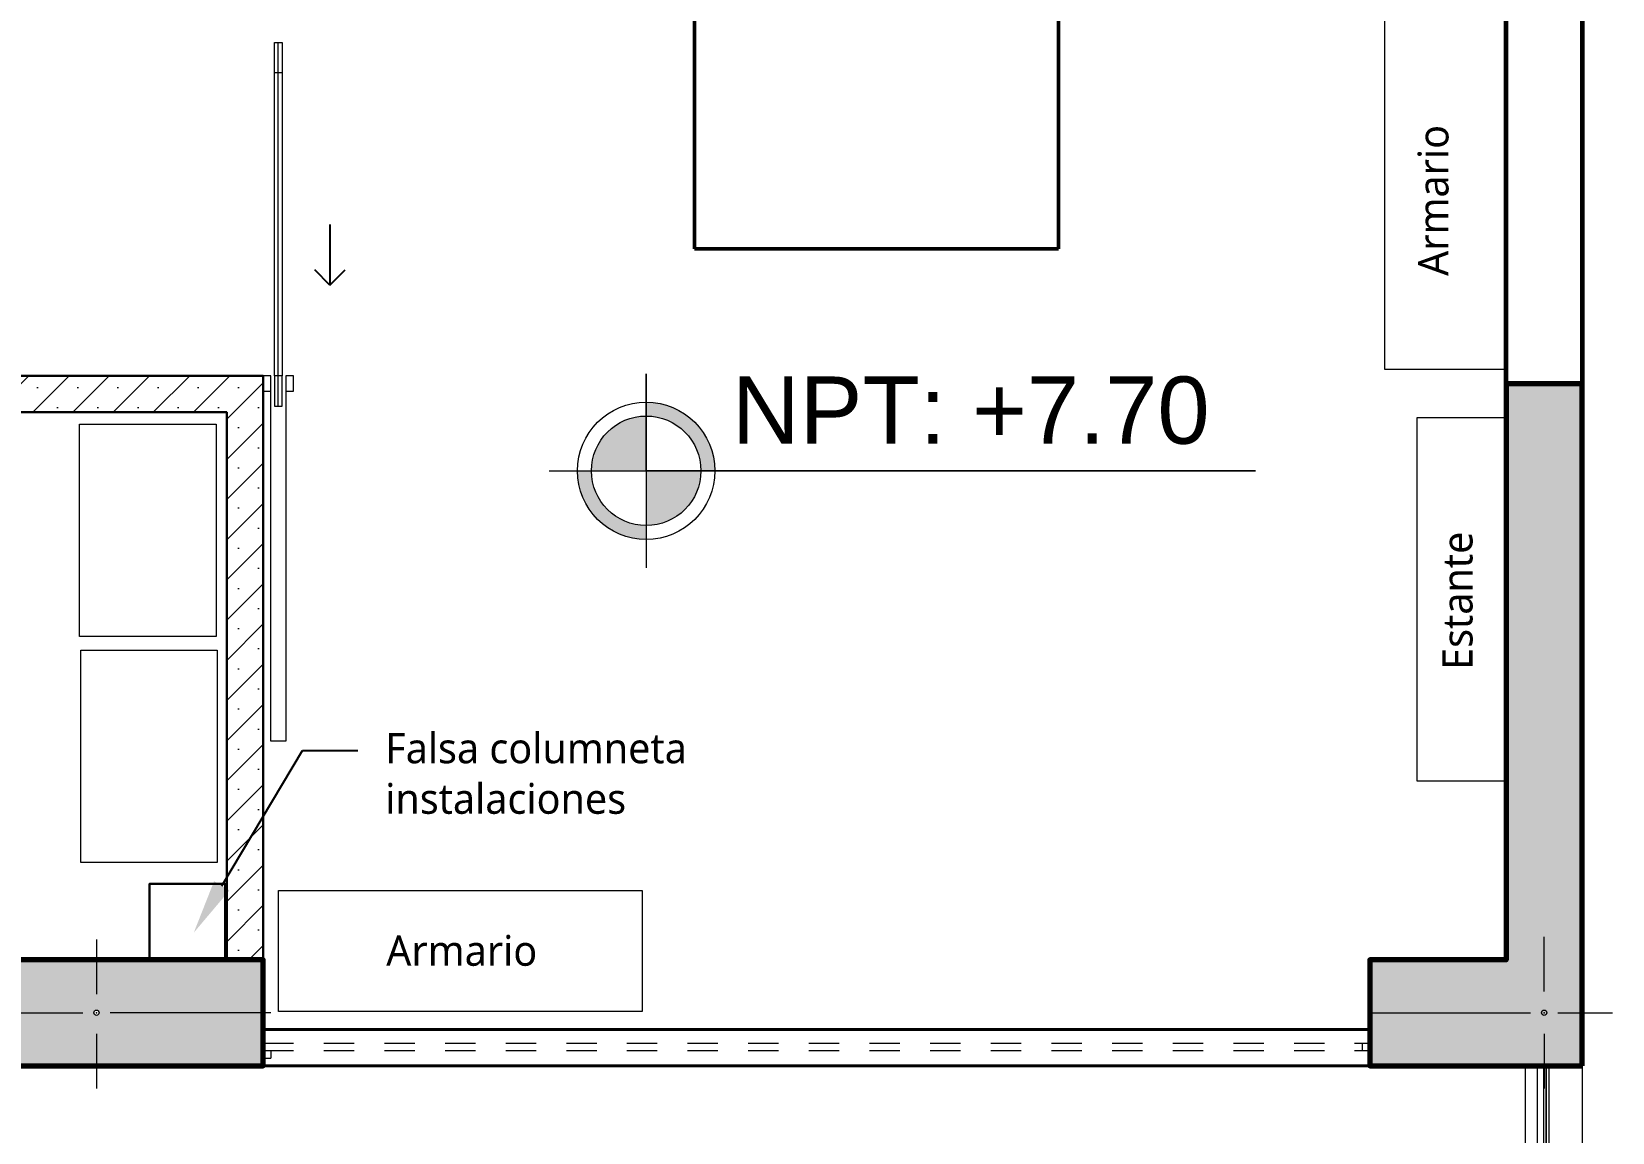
# Model space of a CAD drawing. Header units: millimetres. Extents: x 1 to 121, y 0 to 90.
# Drawn here: x 55.35 to 60.56, y 60.58 to 64.21 of the extents above; entities that cross this region are included whole.
import ezdxf
from ezdxf import colors
from ezdxf.entities.mleader import LeaderData, LeaderLine
from ezdxf.math import Vec2, Vec3

# ---------------------------------------------------------------- set-up
doc = ezdxf.new("R2010")
doc.units = ezdxf.units.MM
doc.linetypes.add('DASHED2', pattern=[0.375, 0.25, -0.125])
for name, color, linetype, lineweight in [('0_Pluma_Nº__1', 253, 'Continuous', 9), ('A-FLOR-HRAL', 11, 'Continuous', 9), ('COLUMNAS 50', 32, 'Continuous', 70), ('Cotas varias El', 253, 'Continuous', 13), ('Equipamiento SR', 23, 'Continuous', 0), ('GRAFO 0 BLANCO', 7, 'Continuous', 0), ('GRAFO01', 7, 'Continuous', 0), ('GYF-RESERVORIOS', 14, 'Continuous', 30), ('letras sr', 7, 'Continuous', 5), ('muro bajo', 191, 'Continuous', 40), ('Muros el', 144, 'Continuous', 60), ('Puertas ArchiCAD_Pluma_Nº__1', 7, 'Continuous', 13), ('Structural - Bearing_Pen_No__20', 1, 'Continuous', 0), ('TABIQUERIA DE DRYWALL', 221, 'Continuous', 30), ('TEXTO 100', 7, 'Continuous', 20), ('texturas 1', 251, 'Continuous', 5), ('Vanos', 140, 'Continuous', 5), ('VENTANAS  50', 161, 'Continuous', 9)]:
    doc.layers.add(name, color=color, linetype=linetype, lineweight=lineweight)
doc.layers.add('Structural - Bearing', color=7, linetype='Continuous')
doc.styles.add('Generales', font='trebuc.ttf', dxfattribs={"height": 0.1})
doc.styles.add('JOS', font='arial.ttf', dxfattribs={"height": 1})

# ---------------------------------------------------------------- blocks, each defined once
blk = doc.blocks.new('Columna 1.10 x0.30')
at = {"true_color": 0xc7c8ca}
h = blk.add_hatch(color=9, dxfattribs=at)
h.dxf.hatch_style = 1
h.paths.add_polyline_path([(-234.8493, 113.8066), (-235.9493, 113.8066), (-235.9493, 113.4566), (-234.8493, 113.4566)])
h.paths.add_polyline_path([(-235.3906, 113.6316, -1), (-235.408, 113.6316, -1)], flags=16)
at = {"layer": 'COLUMNAS 50', "color": 1, "linetype": 'Continuous', "lineweight": 5}
for p, q in [((-235.3993, 113.8732), (-235.3993, 113.6932)), ((-235.9743, 113.6316), (-235.4443, 113.6316)), ((-234.8243, 113.6316), (-235.3543, 113.6316)), ((-235.3993, 113.5616), (-235.3993, 113.3816))]:
    blk.add_line(p, q, dxfattribs=at)
at = {"layer": 'COLUMNAS 50', "linetype": 'Continuous'}
blk.add_lwpolyline([(-235.9493, 113.4566), (-234.8493, 113.4566), (-234.8493, 113.8066), (-235.9493, 113.8066)], close=True, dxfattribs=at)
at = {"layer": 'COLUMNAS 50', "color": 1, "linetype": 'Continuous', "lineweight": 5}
blk.add_circle((-235.3993, 113.6316), 0.00871, dxfattribs=at)
blk.add_point((-235.3993, 113.6316), dxfattribs=at)
blk = doc.blocks.new('Muro_221', base_point=(-1717891.1, 825984.2))
at = {"layer": 'Puertas ArchiCAD_Pluma_Nº__1', "linetype": 'Continuous', "lineweight": 25}
for p, q in [((-1717671.1, 825285.4), (-1717671.1, 825085.4)), ((-1717671.1, 825085.4), (-1717721.1, 825135.4)), ((-1717671.1, 825085.4), (-1717621.1, 825135.4))]:
    blk.add_line(p, q, dxfattribs=at)
at = {"layer": 'Vanos', "linetype": 'Continuous'}
for p, q in [((-1717891.1, 826035.4), (-1717791.1, 826035.4)), ((-1717891.1, 826035.4), (-1717891.1, 825985.4)), ((-1717791.1, 826035.4), (-1717891.1, 826035.4)), ((-1717891.1, 826035.4), (-1717791.1, 826035.4)), ((-1717791.1, 825985.4), (-1717791.1, 826035.4)), ((-1717891.1, 825985.4), (-1717791.1, 825985.4)), ((-1717841.1, 824685.4), (-1717841.1, 825885.4)), ((-1717866.1, 824785.4), (-1717891.1, 824785.4)), ((-1717891.1, 824785.4), (-1717891.1, 824735.4)), ((-1717866.1, 824735.4), (-1717866.1, 824785.4)), ((-1717791.1, 824785.4), (-1717816.1, 824785.4)), ((-1717816.1, 824785.4), (-1717816.1, 824735.4)), ((-1717791.1, 824735.4), (-1717791.1, 824785.4)), ((-1717891.1, 824735.4), (-1717866.1, 824735.4)), ((-1717891.1, 824735.4), (-1717866.1, 824735.4)), ((-1717891.1, 824735.4), (-1717866.1, 824735.4)), ((-1717866.1, 823580.4), (-1717866.1, 824735.4)), ((-1717816.1, 824735.4), (-1717816.1, 823580.4)), ((-1717816.1, 824735.4), (-1717791.1, 824735.4)), ((-1717816.1, 824735.4), (-1717791.1, 824735.4)), ((-1717816.1, 824735.4), (-1717791.1, 824735.4)), ((-1717816.1, 823580.4), (-1717866.1, 823580.4))]:
    blk.add_line(p, q, dxfattribs=at)
blk = doc.blocks.new('Barandilla - 50 x 12mm-V23-Nivel 2')
at = {"layer": 'A-FLOR-HRAL'}
for p, q in [((-26.6, 93), (-88, 93)), ((-88, 93), (-88, 18.2)), ((34.1, 93), (13.2, 93)), ((27, 79.4), (57, 79.4)), ((27, 79.4), (27, -39.6)), ((57, 79.4), (57, -39.6)), ((-88, 18.2), (-88, -56.6)), ((24.9, 2.6), (25.1, 33.6)), ((57, -39.6), (27, -39.6)), ((-88, -56.6), (-26.6, -56.6)), ((13.2, -56.6), (34.1, -56.6))]:
    blk.add_line(p, q, dxfattribs=at)
for centre, radius, start, end in [((-0.6, 18.2), 39.4, 144.0345, 215.4043), ((-19.3, -77.8), 119.9, 93.5084, 96.3187), ((-18.3, 114.4), 119.9, 285.3761, 291.1568), ((-19.3, -77.8), 119.9, 68.282, 74.1525), ((-18.3, 114.4), 119.9, 263.1201, 266.0433)]:
    blk.add_arc(centre, radius, start, end, dxfattribs=at)
blk = doc.blocks.new('Barandilla - 50 x 12mm-V24-Nivel 2')
at = {"layer": 'A-FLOR-HRAL'}
for p, q in [((-26.8, 93), (-88, 93)), ((-88, 93), (-88, 18.2)), ((34.1, 93), (13, 93)), ((27, 79.4), (57, 79.4)), ((27, 79.4), (27, -39.6)), ((57, 79.4), (57, -39.6)), ((-88, 18.2), (-88, -56.6)), ((24.9, 2.6), (25.1, 33.6)), ((57, -39.6), (27, -39.6)), ((-88, -56.6), (-26.8, -56.6)), ((13.1, -56.6), (34.1, -56.6))]:
    blk.add_line(p, q, dxfattribs=at)
for centre, radius, start, end in [((-0.6, 18.2), 39.4, 144.0345, 215.4043), ((-19.3, -77.8), 119.9, 93.584, 96.3187), ((-19.3, -77.8), 119.9, 68.282, 74.2396), ((-18.3, 114.4), 119.9, 285.2934, 291.1568), ((-18.3, 114.4), 119.9, 263.1201, 265.9625)]:
    blk.add_arc(centre, radius, start, end, dxfattribs=at)
blk = doc.blocks.new('Barandilla - Barandilla-558933-Nivel 2')
at = {"layer": 'A-FLOR-HRAL'}
for p, q in [((76329.9, 75300.9), (76329.9, 72350.9)), ((76369.9, 72350.9), (76369.9, 75300.9)), ((76390.8, 74615.6), (76390.8, 75300.9)), ((76398.8, 74615.6), (76398.8, 75300.9)), ((76400.4, 74615.6), (76400.4, 75300.9)), ((76408.4, 74615.6), (76408.4, 75300.9)), ((76390.8, 73115.6), (76390.8, 74496.6)), ((76398.8, 73115.6), (76398.8, 74496.6)), ((76400.4, 73115.6), (76400.4, 74496.6)), ((76408.4, 73115.6), (76408.4, 74496.6)), ((76390.8, 72350.9), (76390.8, 72996.6)), ((76398.8, 72350.9), (76398.8, 72996.6)), ((76400.4, 72350.9), (76400.4, 72996.6)), ((76408.4, 72350.9), (76408.4, 72996.6))]:
    blk.add_line(p, q, dxfattribs=at)
at = {"extrusion": (0, 0, -1), "zscale": -1, "rotation": 180}
for name, p in [('Barandilla - 50 x 12mm-V24-Nivel 2', (-76356.7, 74575.9)), ('Barandilla - 50 x 12mm-V23-Nivel 2', (-76356.7, 73075.9))]:
    blk.add_blockref(name, p, dxfattribs=at)

msp = doc.modelspace()

# ---------------------------------------------------------------- hatches: boundary and pattern name
at = {"layer": 'GRAFO 0 BLANCO', "true_color": 0xc7c8ca}
h = msp.add_hatch(color=9, dxfattribs=at)
h.dxf.hatch_style = 1
h.paths.add_polyline_path([(60.462, 63.0485), (60.212, 63.0485), (60.212, 61.1485), (59.762, 61.1485), (59.762, 60.7985), (60.462, 60.7985)])
at = {"layer": 'TEXTO 100', "ltscale": 1.3}
h = msp.add_hatch(color=7, dxfattribs=at)
edge = h.paths.add_edge_path()
edge.add_line((57.5559, 62.7616), (57.3753, 62.7616))
edge.add_line((57.3753, 62.7616), (57.3753, 62.5809))
edge.add_arc((57.3753, 62.7616), 0.1806, 270, 360)
edge = h.paths.add_edge_path()
edge.add_arc((57.3753, 62.7616), 0.1806, 90, 180)
edge.add_line((57.1947, 62.7616), (57.3753, 62.7616))
edge.add_line((57.3753, 62.7616), (57.3753, 62.9422))
edge = h.paths.add_edge_path()
edge.add_line((57.3753, 62.9883), (57.3753, 62.9422))
edge.add_arc((57.3753, 62.7616), 0.1806, 0, 90, ccw=False)
edge.add_line((57.5559, 62.7616), (57.602, 62.7616))
edge.add_arc((57.3753, 62.7616), 0.2267, 0, 90)
msp.add_hatch(color=7, dxfattribs=at).paths.add_polyline_path([(57.1947, 62.7616), (57.1486, 62.7616, 0.414214), (57.3753, 62.5348), (57.3753, 62.5809, -0.414214)])
at = {"layer": 'texturas 1'}
h = msp.add_hatch(dxfattribs=at)
h.set_pattern_fill('SACNCR', color=256)
h.set_pattern_definition([(45, (-96.37297, 137.41531), (-0.06629126, 0.06629126), []), (45, (-96.30668, 137.41531), (-0.06629126, 0.06629126), [0, -0.09375])])
h.paths.add_polyline_path([(53.8314, 62.9544), (53.8314, 63.0744), (56.112, 63.0744), (56.112, 61.1485), (55.992, 61.1485), (55.992, 62.9544)])

# ---------------------------------------------------------------- linework, layer by layer
at = {"layer": '0_Pluma_Nº__1', "color": 2, "lineweight": 50}
for p, q in [((57.535, 63.4936), (57.535, 66.4936)), ((58.735, 66.4936), (58.735, 63.4936)), ((58.735, 63.4936), (57.535, 63.4936))]:
    msp.add_line(p, q, dxfattribs=at)
at = {"layer": 'COLUMNAS 50', "linetype": 'Continuous'}
msp.add_lwpolyline([(60.462, 60.7985), (60.462, 63.0485), (60.212, 63.0485), (60.212, 61.1485), (59.762, 61.1485), (59.762, 60.7985)], close=True, dxfattribs=at)
at = {"layer": 'Cotas varias El'}
msp.add_lwpolyline([(60.462, 60.7985), (60.462, 57.4985), (31.662, 57.4984), (31.662, 60.7985)], dxfattribs=at)
at = {"layer": 'Equipamiento SR'}
for points in [[(59.812, 63.0958), (59.812, 64.2958), (60.212, 64.2958), (60.212, 63.0958), (59.812, 63.0958)], [(59.9186, 61.7376), (59.9186, 62.9376), (60.2186, 62.9376), (60.2186, 61.7376), (59.9186, 61.7376)], [(55.9566, 62.9152), (55.9566, 62.2152), (55.5066, 62.2152), (55.5066, 62.9152), (55.9566, 62.9152)], [(55.9605, 62.1694), (55.9605, 61.4694), (55.5105, 61.4694), (55.5105, 62.1694), (55.9605, 62.1694)], [(57.3623, 60.9774), (56.1623, 60.9774), (56.1623, 61.3774), (57.3623, 61.3774), (57.3623, 60.9774)]]:
    msp.add_lwpolyline(points, dxfattribs=at)
at = {"layer": 'GYF-RESERVORIOS'}
msp.add_lwpolyline([(55.737, 61.1485), (55.987, 61.1485), (55.987, 61.3985), (55.737, 61.3985)], close=True, dxfattribs=at)
at = {"layer": 'muro bajo', "linetype": 'Continuous'}
for p, q in [((59.762, 60.9185), (56.112, 60.9185)), ((59.762, 60.7985), (56.112, 60.7985))]:
    msp.add_line(p, q, dxfattribs=at)
at = {"layer": 'Muros el', "ltscale": 0.05}
msp.add_lwpolyline([(60.462, 66.3485), (60.462, 63.0485), (60.212, 63.0485), (60.212, 66.3485)], close=True, dxfattribs=at)
at = {"layer": 'Structural - Bearing_Pen_No__20', "linetype": 'Continuous'}
for p, q in [((60.337, 61.0435), (60.337, 61.2235)), ((60.337, 61.0435), (60.337, 61.2235)), ((59.762, 60.9735), (60.292, 60.9735)), ((60.382, 60.9735), (60.562, 60.9735)), ((60.337, 60.9035), (60.337, 60.7235)), ((60.337, 60.9035), (60.337, 60.7235))]:
    msp.add_line(p, q, dxfattribs=at)
msp.add_circle((60.337, 60.9735), 0.00871, dxfattribs=at)
msp.add_circle((60.337, 60.9735), 0.00871, dxfattribs=at)
msp.add_point((60.337, 60.9735), dxfattribs=at)
msp.add_point((60.337, 60.9735), dxfattribs=at)
at = {"layer": 'TABIQUERIA DE DRYWALL'}
msp.add_lwpolyline([(53.8314, 62.9544), (53.8314, 63.0744), (56.112, 63.0744), (56.112, 61.1485), (55.992, 61.1485), (55.992, 62.9544)], close=True, dxfattribs=at)
at = {"layer": 'TEXTO 100', "color": 7, "ltscale": 1.3}
msp.add_lwpolyline([(57.0552, 62.7616), (59.385, 62.7616), (57.3753, 62.7616), (57.3753, 63.0817), (57.3753, 62.4414)], dxfattribs=at)
for radius in [0.2267, 0.1806]:
    msp.add_circle((57.3753, 62.7616), radius, dxfattribs=at)
at = {"layer": 'Vanos', "color": 7, "linetype": 'Continuous'}
for p, q in [((56.1495, 63.0744), (56.1495, 64.0744)), ((56.1745, 64.0744), (56.1745, 63.0744)), ((56.162, 63.1494), (56.162, 63.7994)), ((56.112, 60.8485), (56.137, 60.8485)), ((56.137, 60.8485), (56.137, 60.8235)), ((59.737, 60.8736), (59.737, 60.8486)), ((56.112, 60.7985), (56.112, 60.8235)), ((56.112, 60.8235), (56.137, 60.8235)), ((56.112, 60.7985), (56.112, 60.8235)), ((56.137, 60.7985), (56.112, 60.7985))]:
    msp.add_line(p, q, dxfattribs=at)
at = {"layer": 'Vanos', "color": 7, "linetype": 'DASHED2', "ltscale": 0.3}
for p, q in [((56.112, 60.8736), (59.762, 60.8736)), ((56.112, 60.8486), (59.762, 60.8486))]:
    msp.add_line(p, q, dxfattribs=at)
at = {"layer": 'Vanos', "linetype": 'Continuous'}
for points in [[(56.1745, 64.1744), (56.1745, 64.0744), (56.1495, 64.0744), (56.1495, 64.1744)], [(56.1745, 62.9744), (56.1745, 63.0744), (56.1495, 63.0744), (56.1495, 62.9744)]]:
    msp.add_lwpolyline(points, close=True, dxfattribs=at)
at = {"layer": 'VENTANAS  50', "linetype": 'Continuous'}
msp.add_line((56.112, 60.7985), (56.112, 61.0485), dxfattribs=at)

# ---------------------------------------------------------------- block references
at = {"layer": 'A-FLOR-HRAL', "xscale": 0.001, "yscale": 0.001, "zscale": 0.001}
msp.add_blockref('Barandilla - Barandilla-558933-Nivel 2', (-16.0552, -14.5025), dxfattribs=at)
at = {"layer": 'COLUMNAS 50'}
msp.add_blockref('Columna 1.10 x0.30', (290.9614, -52.6581), dxfattribs=at)
at = {"layer": 'Structural - Bearing', "xscale": 0.001, "yscale": 0.001, "zscale": 0.001}
msp.add_blockref('Muro_221', (56.112, 64.2732), dxfattribs=at)

# ---------------------------------------------------------------- texts
at = {"layer": 'GRAFO01', "style": 'JOS'}
msp.add_text('NPT: +7.70', height=0.22181, rotation=0, dxfattribs=at).set_placement((57.658, 62.8508))
at = {"layer": 'letras sr', "char_height": 0.1, "attachment_point": 3, "rotation": 90, "style": 'Generales'}
for s, insert in [('Armario ', (59.9214, 63.9024)), ('Estante ', (60.0007, 62.5608))]:
    msp.add_mtext_dynamic_manual_height_columns(s, width=0.115, gutter_width=1, heights=[0.1165], dxfattribs=dict(at, insert=insert))
at = {"layer": 'letras sr', "insert": (57.0159, 61.2285), "char_height": 0.1, "attachment_point": 3, "style": 'Generales'}
msp.add_mtext_dynamic_manual_height_columns('Armario ', width=0.115, gutter_width=1, heights=[0.1165], dxfattribs=at)

# ---------------------------------------------------------------- leaders
at = {"layer": 'letras sr'}
ml = msp.add_multileader_mtext('Standard', dxfattribs=at)
ml.set_content('{\\H0.86957x;Falsa columneta\\Pinstalaciones } ', color=256, style='Generales')
ml.set_leader_properties()
ml.build(insert=Vec2(0, 0))
ml.multileader.update_dxf_attribs({"text_right_attachment_type": 6, "dogleg_length": 0.36, "arrow_head_size": 0.18})
ctx = ml.context
ctx.base_point, ctx.char_height, ctx.arrow_head_size, ctx.landing_gap_size, ctx.plane_origin = Vec3(56.4245, 61.8384), 0.115, 0.18, 0.09, Vec3(55.6075, 62.4174)
ctx.right_attachment = 6
notes = []
notes.append((ctx, [(0, (1, 1, 0), (56.2419, 61.8384), (1, 0), 0.1826, [(0, [(55.8832, 61.2378)], 0, [])])]))
ctx.mtext.insert, ctx.mtext.flow_direction = Vec3(56.5145, 61.8966), 5
for ctx, leaders in notes:
    for number, flags, end, landing, length, lines in leaders:
        leader = LeaderData()
        leader.index, (leader.has_last_leader_line, leader.has_dogleg_vector, leader.attachment_direction) = number, flags
        leader.last_leader_point, leader.dogleg_vector, leader.dogleg_length = Vec3(end), Vec3(landing), length
        for number, points, colour, breaks in lines:
            line = LeaderLine()
            line.index, line.vertices, line.color, line.breaks = number, Vec3.list(points), colors.encode_raw_color(colour), breaks
            leader.lines.append(line)
        ctx.leaders.append(leader)

doc.saveas('drawing.dxf')
